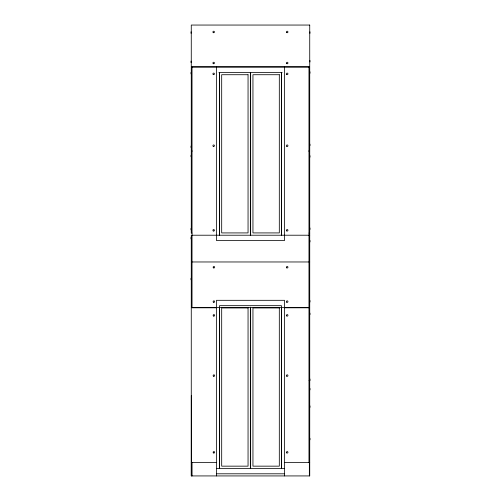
<?xml version="1.0" encoding="UTF-8"?>
<svg xmlns="http://www.w3.org/2000/svg" width="501" height="501" viewBox="0 0 501 501"><rect width="100%" height="100%" fill="white"/><g stroke="black" fill="none" stroke-linecap="round" stroke-linejoin="round"><path stroke-width="0.75" d="M218.893 72.432L282.176 72.432M192.033 150.92L191.269 150.92L191.269 67.084L309.731 67.084L309.731 150.92L308.967 150.92M192.033 151.152L191.269 151.152L191.269 233.078L192.033 233.078M308.967 151.152L309.731 151.152L309.731 307.564L191.269 307.564L191.269 235.52L192.033 235.52M308.967 233.078L309.731 233.078M192.033 235.213L309.731 235.213M192.033 261.967L309.731 261.967M216.488 307.796L191.269 307.796L191.269 475.931L309.731 475.931L309.731 307.796L284.512 307.796M309.731 380.422L308.967 380.422L308.967 307.796M309.731 380.647L308.967 380.647L308.967 462.573M191.269 462.555L216.526 462.573M284.512 462.555L309.731 462.573M216.488 468.448L284.512 468.448M216.488 473.796L284.512 473.796M309.956 31.795L309.956 33.323M309.956 60.452L309.956 61.98M309.956 71.762L309.956 73.29M309.956 144.138L309.956 145.666M309.956 155.679L309.956 157.208M309.956 227.974L309.956 229.502M309.956 240.43L309.956 241.958M309.956 300.5L309.956 302.028M309.956 313.112L309.956 314.641M309.956 378.988L309.956 380.516M309.956 388.388L309.956 389.916M309.956 405.885L309.956 407.419M309.956 438.294L309.956 439.822M309.349 462.573L309.349 475.931M308.967 67.084L308.967 307.564M284.512 67.084L284.512 240.568L216.488 240.568L216.488 67.084M284.512 475.931L284.512 300.312L216.488 300.312L216.526 475.95M281.606 72.432L281.606 235.213M281.606 307.226L281.606 468.448M281.449 72.432L281.449 235.213M281.449 468.448L281.449 305.66L219.551 305.66L219.551 468.448M250.65 72.432L250.65 235.213M250.65 307.226L250.65 468.448M250.35 72.432L250.35 235.213M250.35 307.226L250.35 468.448M219.551 72.432L219.551 235.213M219.394 72.432L219.394 235.213M219.394 307.226L219.394 468.448M192.033 67.084L192.033 307.564M192.033 462.573L192.071 475.95M191.307 395.702L191.307 475.95M191.044 31.795L191.044 33.323M191.044 61.066L191.044 62.594M191.044 72.376L191.044 73.904M191.044 146.048L191.044 147.576M191.044 155.216L191.044 156.744M191.044 228.356L191.044 229.884M191.044 237.374L191.044 238.902M191.044 278.262L191.044 279.79M309.731 25.05L191.269 25.05L191.269 66.777L309.731 66.777L309.731 25.05M248.051 74.724L221.686 74.724L221.686 232.921L248.051 232.921L248.051 74.724M279.314 74.724L252.949 74.724L252.949 232.921L279.314 232.921L279.314 74.724M248.051 307.958L221.686 307.958L221.686 466.155L248.051 466.155L248.051 307.958M279.314 307.958L252.949 307.958L252.949 466.155L279.314 466.155L279.314 307.958M286.641 74.398A0.764 0.764 0 0 0 287.925 74.06A0.764 0.764 0 0 0 286.985 73.121A0.764 0.764 0 0 0 286.641 74.398M213.282 74.524A0.764 0.764 0 0 0 214.428 73.86A0.764 0.764 0 0 0 213.282 73.196A0.764 0.764 0 0 0 213.282 74.524M286.804 63.671A0.764 0.764 0 0 0 287.95 63.007A0.764 0.764 0 0 0 286.804 62.349A0.764 0.764 0 0 0 286.804 63.671M213.282 63.671A0.764 0.764 0 0 0 214.428 63.007A0.764 0.764 0 0 0 213.282 62.349A0.764 0.764 0 0 0 213.282 63.671M286.804 146.361A0.764 0.764 0 0 0 287.95 145.697A0.764 0.764 0 0 0 286.804 145.04A0.764 0.764 0 0 0 286.804 146.361M213.282 146.361A0.764 0.764 0 0 0 214.428 145.697A0.764 0.764 0 0 0 213.282 145.04A0.764 0.764 0 0 0 213.282 146.361M286.804 230.961A0.764 0.764 0 0 0 287.95 230.297A0.764 0.764 0 0 0 286.804 229.64A0.764 0.764 0 0 0 286.804 230.961M213.282 230.961A0.764 0.764 0 0 0 214.428 230.297A0.764 0.764 0 0 0 213.282 229.64A0.764 0.764 0 0 0 213.282 230.961M286.804 32.64A0.764 0.764 0 0 0 287.95 31.983A0.764 0.764 0 0 0 286.804 31.319A0.764 0.764 0 0 0 286.804 32.64M213.282 32.64A0.764 0.764 0 0 0 214.428 31.983A0.764 0.764 0 0 0 213.282 31.319A0.764 0.764 0 0 0 213.282 32.64M286.81 267.885A0.764 0.764 0 0 0 287.956 267.221A0.764 0.764 0 0 0 286.81 266.557A0.764 0.764 0 0 0 286.81 267.885M286.653 302.153A0.764 0.764 0 0 0 287.931 301.809A0.764 0.764 0 0 0 286.992 300.876A0.764 0.764 0 0 0 286.653 302.153M213.363 302.153A0.764 0.764 0 0 0 214.641 301.809A0.764 0.764 0 0 0 213.702 300.876A0.764 0.764 0 0 0 213.363 302.153M213.52 267.885A0.764 0.764 0 0 0 214.666 267.221A0.764 0.764 0 0 0 213.52 266.557A0.764 0.764 0 0 0 213.52 267.885M213.363 452.86A0.764 0.764 0 0 0 214.641 452.516A0.764 0.764 0 0 0 213.702 451.583A0.764 0.764 0 0 0 213.363 452.86M213.363 376.132A0.764 0.764 0 0 0 214.641 375.788A0.764 0.764 0 0 0 213.702 374.854A0.764 0.764 0 0 0 213.363 376.132M286.653 376.132A0.764 0.764 0 0 0 287.931 375.788A0.764 0.764 0 0 0 286.992 374.854A0.764 0.764 0 0 0 286.653 376.132M213.52 316.031A0.764 0.764 0 0 0 214.666 315.367A0.764 0.764 0 0 0 213.52 314.709A0.764 0.764 0 0 0 213.52 316.031M286.653 452.86A0.764 0.764 0 0 0 287.931 452.516A0.764 0.764 0 0 0 286.992 451.583A0.764 0.764 0 0 0 286.653 452.86M286.653 315.912A0.764 0.764 0 0 0 287.931 315.567A0.764 0.764 0 0 0 286.992 314.628A0.764 0.764 0 0 0 286.653 315.912"/></g></svg>
